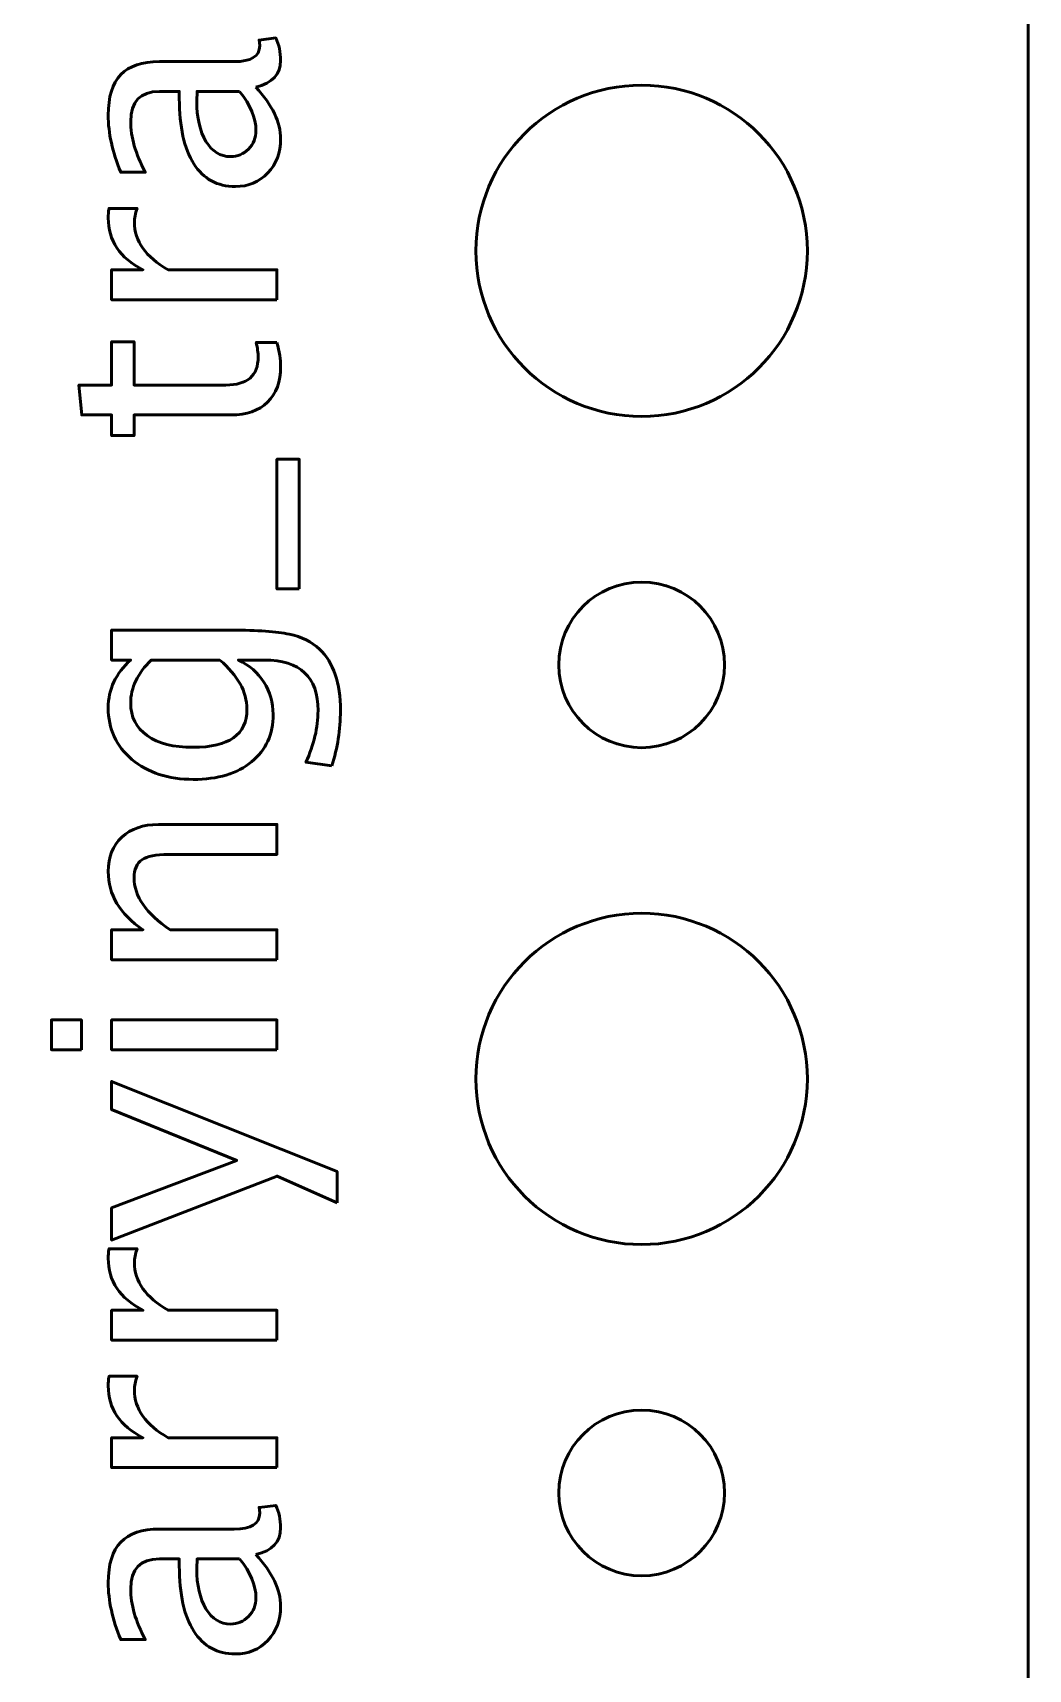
# Model space of a CAD drawing. Header units: centimetres. Extents: x -20.9 to 20.9, y -14.9 to 14.9.
# Drawn here: x -1.853 to -0.05, y -4.819 to -1.855 of the extents above; entities that cross this region are included whole.
import ezdxf

# ---------------------------------------------------------------- set-up
doc = ezdxf.new("R2010")
doc.units = ezdxf.units.CM
doc.header["$MEASUREMENT"] = 0
doc.layers.add('Layer 1', color=7, linetype='Continuous')

msp = doc.modelspace()

# ---------------------------------------------------------------- linework, layer by layer
at = {"layer": 'Layer 1', "lineweight": 53}
for points, knots in [([(-20.95, -14.45), (-20.95, -14.45), (-20.95, 14.45), (-20.95, 14.45), (-20.95, 14.45), (-20.95, 14.72614), (-20.72614, 14.95), (-20.45, 14.95), (-20.45, 14.95), (-20.45, 14.95), (-0.55, 14.95), (-0.55, 14.95), (-0.55, 14.95), (-0.27386, 14.95), (-0.05, 14.72614), (-0.05, 14.45), (-0.05, 14.45), (-0.05, 14.45), (-0.05, -14.45), (-0.05, -14.45), (-0.05, -14.45), (-0.05, -14.72614), (-0.27386, -14.95), (-0.55, -14.95), (-0.55, -14.95), (-0.55, -14.95), (-20.45, -14.95), (-20.45, -14.95), (-20.45, -14.95), (-20.72614, -14.95), (-20.95, -14.72614), (-20.95, -14.45)], [0, 0, 0, 0, 0.1111111, 0.1111111, 0.1111111, 0.1111111, 0.2222222, 0.2222222, 0.2222222, 0.2222222, 0.3333333, 0.3333333, 0.3333333, 0.3333333, 0.4444444, 0.4444444, 0.4444444, 0.4444444, 0.5555556, 0.5555556, 0.5555556, 0.5555556, 0.6666667, 0.6666667, 0.6666667, 0.6666667, 0.7777778, 0.7777778, 0.7777778, 0.7777778, 1, 1, 1, 1]), ([(-1.05, -2.25), (-1.05, -2.41569), (-0.91569, -2.55), (-0.75, -2.55), (-0.75, -2.55), (-0.58431, -2.55), (-0.45, -2.41569), (-0.45, -2.25), (-0.45, -2.25), (-0.45, -2.08431), (-0.58431, -1.95), (-0.75, -1.95), (-0.75, -1.95), (-0.91569, -1.95), (-1.05, -2.08431), (-1.05, -2.25)], [0, 0, 0, 0, 0.2, 0.2, 0.2, 0.2, 0.4, 0.4, 0.4, 0.4, 0.6, 0.6, 0.6, 0.6, 1, 1, 1, 1]), ([(-0.9, -3), (-0.9, -3.08284), (-0.83284, -3.15), (-0.75, -3.15), (-0.75, -3.15), (-0.66716, -3.15), (-0.6, -3.08284), (-0.6, -3), (-0.6, -3), (-0.6, -2.91716), (-0.66716, -2.85), (-0.75, -2.85), (-0.75, -2.85), (-0.83284, -2.85), (-0.9, -2.91716), (-0.9, -3)], [0, 0, 0, 0, 0.2, 0.2, 0.2, 0.2, 0.4, 0.4, 0.4, 0.4, 0.6, 0.6, 0.6, 0.6, 1, 1, 1, 1]), ([(-1.05, -3.75), (-1.05, -3.91569), (-0.91569, -4.05), (-0.75, -4.05), (-0.75, -4.05), (-0.58431, -4.05), (-0.45, -3.91569), (-0.45, -3.75), (-0.45, -3.75), (-0.45, -3.58431), (-0.58431, -3.45), (-0.75, -3.45), (-0.75, -3.45), (-0.91569, -3.45), (-1.05, -3.58431), (-1.05, -3.75)], [0, 0, 0, 0, 0.2, 0.2, 0.2, 0.2, 0.4, 0.4, 0.4, 0.4, 0.6, 0.6, 0.6, 0.6, 1, 1, 1, 1]), ([(-0.9, -4.5), (-0.9, -4.58284), (-0.83284, -4.65), (-0.75, -4.65), (-0.75, -4.65), (-0.66716, -4.65), (-0.6, -4.58284), (-0.6, -4.5), (-0.6, -4.5), (-0.6, -4.41716), (-0.66716, -4.35), (-0.75, -4.35), (-0.75, -4.35), (-0.83284, -4.35), (-0.9, -4.41716), (-0.9, -4.5)], [0, 0, 0, 0, 0.2, 0.2, 0.2, 0.2, 0.4, 0.4, 0.4, 0.4, 0.6, 0.6, 0.6, 0.6, 1, 1, 1, 1])]:
    msp.add_open_spline(points, degree=3, knots=knots, dxfattribs=at)
at = {"layer": 'Layer 1', "color": 5, "lineweight": 53}
for points, knots in [([(-1.44858, -1.95339), (-1.41866, -1.98594), (-1.40371, -2.01726), (-1.40371, -2.04737), (-1.40371, -2.04737), (-1.40371, -2.07211), (-1.41142, -2.09271), (-1.42694, -2.10898), (-1.42694, -2.10898), (-1.44246, -2.12535), (-1.46203, -2.13354), (-1.48564, -2.13354), (-1.48564, -2.13354), (-1.51829, -2.13354), (-1.54341, -2.1198), (-1.5609, -2.09233), (-1.5609, -2.09233), (-1.5784, -2.06486), (-1.58715, -2.02545), (-1.58715, -1.97408), (-1.58715, -1.97408), (-1.58715, -1.97408), (-1.58715, -1.96138), (-1.58715, -1.96138), (-1.58715, -1.96138), (-1.58715, -1.96138), (-1.62318, -1.96138), (-1.62318, -1.96138), (-1.62318, -1.96138), (-1.65789, -1.96138), (-1.6752, -1.97945), (-1.6752, -2.01566), (-1.6752, -2.01566), (-1.6752, -2.0437), (-1.66636, -2.07437), (-1.64867, -2.10757), (-1.64867, -2.10757), (-1.64867, -2.10757), (-1.69326, -2.10757), (-1.69326, -2.10757), (-1.69326, -2.10757), (-1.70832, -2.07107), (-1.71584, -2.03664), (-1.71584, -2.00438), (-1.71584, -2.00438), (-1.71584, -1.97117), (-1.70832, -1.94661), (-1.69317, -1.9309), (-1.69317, -1.9309), (-1.67802, -1.9151), (-1.65469, -1.9072), (-1.62318, -1.9072), (-1.62318, -1.9072), (-1.62318, -1.9072), (-1.488, -1.9072), (-1.488, -1.9072), (-1.488, -1.9072), (-1.45705, -1.9072), (-1.44152, -1.8977), (-1.44152, -1.8786), (-1.44152, -1.8786), (-1.44152, -1.87625), (-1.4419, -1.87277), (-1.44265, -1.86816), (-1.44265, -1.86816), (-1.44265, -1.86816), (-1.41255, -1.8643), (-1.41255, -1.8643), (-1.41255, -1.8643), (-1.40662, -1.87662), (-1.40371, -1.89017), (-1.40371, -1.90503), (-1.40371, -1.90503), (-1.40371, -1.93034), (-1.41866, -1.94643), (-1.44858, -1.95339)], [0, 0, 0, 0, 0.05, 0.05, 0.05, 0.05, 0.1, 0.1, 0.1, 0.1, 0.15, 0.15, 0.15, 0.15, 0.2, 0.2, 0.2, 0.2, 0.25, 0.25, 0.25, 0.25, 0.3, 0.3, 0.3, 0.3, 0.35, 0.35, 0.35, 0.35, 0.4, 0.4, 0.4, 0.4, 0.45, 0.45, 0.45, 0.45, 0.5, 0.5, 0.5, 0.5, 0.55, 0.55, 0.55, 0.55, 0.6, 0.6, 0.6, 0.6, 0.65, 0.65, 0.65, 0.65, 0.7, 0.7, 0.7, 0.7, 0.75, 0.75, 0.75, 0.75, 0.8, 0.8, 0.8, 0.8, 0.85, 0.85, 0.85, 0.85, 0.9, 0.9, 0.9, 0.9, 1, 1, 1, 1]), ([(-1.47812, -1.96138), (-1.47812, -1.96138), (-1.55498, -1.96138), (-1.55498, -1.96138), (-1.55498, -1.96138), (-1.55498, -1.96138), (-1.55554, -1.97879), (-1.55554, -1.97879), (-1.55554, -1.97879), (-1.55554, -2.00889), (-1.54999, -2.03316), (-1.53889, -2.05169), (-1.53889, -2.05169), (-1.5277, -2.07013), (-1.51293, -2.07935), (-1.49449, -2.07935), (-1.49449, -2.07935), (-1.4816, -2.07935), (-1.47069, -2.07474), (-1.46175, -2.06562), (-1.46175, -2.06562), (-1.45281, -2.0564), (-1.4483, -2.0452), (-1.4483, -2.03194), (-1.4483, -2.03194), (-1.4483, -2.00936), (-1.45827, -1.98584), (-1.47812, -1.96138)], [0, 0, 0, 0, 0.125, 0.125, 0.125, 0.125, 0.25, 0.25, 0.25, 0.25, 0.375, 0.375, 0.375, 0.375, 0.5, 0.5, 0.5, 0.5, 0.625, 0.625, 0.625, 0.625, 0.75, 0.75, 0.75, 0.75, 1, 1, 1, 1]), ([(-1.41048, -2.33852), (-1.41048, -2.33852), (-1.70963, -2.33852), (-1.70963, -2.33852), (-1.70963, -2.33852), (-1.70963, -2.33852), (-1.70963, -2.28434), (-1.70963, -2.28434), (-1.70963, -2.28434), (-1.70963, -2.28434), (-1.6531, -2.28434), (-1.6531, -2.28434), (-1.6531, -2.28434), (-1.69496, -2.26279), (-1.71584, -2.23156), (-1.71584, -2.19055), (-1.71584, -2.19055), (-1.71584, -2.185), (-1.71537, -2.17916), (-1.71443, -2.17314), (-1.71443, -2.17314), (-1.71443, -2.17314), (-1.66373, -2.17314), (-1.66373, -2.17314), (-1.66373, -2.17314), (-1.66683, -2.18255), (-1.66843, -2.19083), (-1.66843, -2.19798), (-1.66843, -2.19798), (-1.66843, -2.23241), (-1.64811, -2.2612), (-1.60738, -2.28434), (-1.60738, -2.28434), (-1.60738, -2.28434), (-1.41048, -2.28434), (-1.41048, -2.28434), (-1.41048, -2.28434), (-1.41048, -2.28434), (-1.41048, -2.33852), (-1.41048, -2.33852)], [0, 0, 0, 0, 0.0909091, 0.0909091, 0.0909091, 0.0909091, 0.1818182, 0.1818182, 0.1818182, 0.1818182, 0.2727273, 0.2727273, 0.2727273, 0.2727273, 0.3636364, 0.3636364, 0.3636364, 0.3636364, 0.4545455, 0.4545455, 0.4545455, 0.4545455, 0.5454545, 0.5454545, 0.5454545, 0.5454545, 0.6363636, 0.6363636, 0.6363636, 0.6363636, 0.7272727, 0.7272727, 0.7272727, 0.7272727, 0.8181818, 0.8181818, 0.8181818, 0.8181818, 1, 1, 1, 1]), ([(-1.41057, -2.41585), (-1.40596, -2.4326), (-1.40371, -2.44718), (-1.40371, -2.4595), (-1.40371, -2.4595), (-1.40371, -2.48716), (-1.41161, -2.5087), (-1.42741, -2.52413), (-1.42741, -2.52413), (-1.44322, -2.53965), (-1.46514, -2.54737), (-1.49326, -2.54737), (-1.49326, -2.54737), (-1.49326, -2.54737), (-1.66899, -2.54737), (-1.66899, -2.54737), (-1.66899, -2.54737), (-1.66899, -2.54737), (-1.66899, -2.58481), (-1.66899, -2.58481), (-1.66899, -2.58481), (-1.66899, -2.58481), (-1.70963, -2.58481), (-1.70963, -2.58481), (-1.70963, -2.58481), (-1.70963, -2.58481), (-1.70963, -2.54737), (-1.70963, -2.54737), (-1.70963, -2.54737), (-1.70963, -2.54737), (-1.76373, -2.54737), (-1.76373, -2.54737), (-1.76373, -2.54737), (-1.76373, -2.54737), (-1.7689, -2.49318), (-1.7689, -2.49318), (-1.7689, -2.49318), (-1.7689, -2.49318), (-1.70963, -2.49318), (-1.70963, -2.49318), (-1.70963, -2.49318), (-1.70963, -2.49318), (-1.70963, -2.41472), (-1.70963, -2.41472), (-1.70963, -2.41472), (-1.70963, -2.41472), (-1.66899, -2.41472), (-1.66899, -2.41472), (-1.66899, -2.41472), (-1.66899, -2.41472), (-1.66899, -2.49318), (-1.66899, -2.49318), (-1.66899, -2.49318), (-1.66899, -2.49318), (-1.50305, -2.49318), (-1.50305, -2.49318), (-1.50305, -2.49318), (-1.46391, -2.49318), (-1.44435, -2.47615), (-1.44435, -2.44219), (-1.44435, -2.44219), (-1.44435, -2.43495), (-1.44557, -2.4262), (-1.44792, -2.41585), (-1.44792, -2.41585), (-1.44792, -2.41585), (-1.41057, -2.41585), (-1.41057, -2.41585)], [0, 0, 0, 0, 0.0555556, 0.0555556, 0.0555556, 0.0555556, 0.1111111, 0.1111111, 0.1111111, 0.1111111, 0.1666667, 0.1666667, 0.1666667, 0.1666667, 0.2222222, 0.2222222, 0.2222222, 0.2222222, 0.2777778, 0.2777778, 0.2777778, 0.2777778, 0.3333333, 0.3333333, 0.3333333, 0.3333333, 0.3888889, 0.3888889, 0.3888889, 0.3888889, 0.4444444, 0.4444444, 0.4444444, 0.4444444, 0.5, 0.5, 0.5, 0.5, 0.5555556, 0.5555556, 0.5555556, 0.5555556, 0.6111111, 0.6111111, 0.6111111, 0.6111111, 0.6666667, 0.6666667, 0.6666667, 0.6666667, 0.7222222, 0.7222222, 0.7222222, 0.7222222, 0.7777778, 0.7777778, 0.7777778, 0.7777778, 0.8333333, 0.8333333, 0.8333333, 0.8333333, 0.8888889, 0.8888889, 0.8888889, 0.8888889, 1, 1, 1, 1]), ([(-1.36984, -2.86232), (-1.36984, -2.86232), (-1.41048, -2.86232), (-1.41048, -2.86232), (-1.41048, -2.86232), (-1.41048, -2.86232), (-1.41048, -2.62752), (-1.41048, -2.62752), (-1.41048, -2.62752), (-1.41048, -2.62752), (-1.36984, -2.62752), (-1.36984, -2.62752), (-1.36984, -2.62752), (-1.36984, -2.62752), (-1.36984, -2.86232), (-1.36984, -2.86232)], [0, 0, 0, 0, 0.2, 0.2, 0.2, 0.2, 0.4, 0.4, 0.4, 0.4, 0.6, 0.6, 0.6, 0.6, 1, 1, 1, 1]), ([(-1.31114, -3.18264), (-1.31114, -3.18264), (-1.35799, -3.17625), (-1.35799, -3.17625), (-1.35799, -3.17625), (-1.34331, -3.14483), (-1.33597, -3.11369), (-1.33597, -3.08293), (-1.33597, -3.08293), (-1.33597, -3.02187), (-1.36834, -2.9913), (-1.43296, -2.9913), (-1.43296, -2.9913), (-1.43296, -2.9913), (-1.48, -2.9913), (-1.48, -2.9913), (-1.48, -2.9913), (-1.46015, -3.00071), (-1.44482, -3.01407), (-1.43381, -3.03147), (-1.43381, -3.03147), (-1.4228, -3.04887), (-1.41725, -3.06825), (-1.41725, -3.08961), (-1.41725, -3.08961), (-1.41725, -3.12582), (-1.43024, -3.15452), (-1.4562, -3.17568), (-1.4562, -3.17568), (-1.48216, -3.19685), (-1.51735, -3.20748), (-1.56175, -3.20748), (-1.56175, -3.20748), (-1.60719, -3.20748), (-1.64425, -3.19544), (-1.67294, -3.17136), (-1.67294, -3.17136), (-1.70154, -3.14718), (-1.71584, -3.11604), (-1.71584, -3.07775), (-1.71584, -3.07775), (-1.71584, -3.04426), (-1.7023, -3.01538), (-1.67511, -2.9913), (-1.67511, -2.9913), (-1.67511, -2.9913), (-1.70963, -2.9913), (-1.70963, -2.9913), (-1.70963, -2.9913), (-1.70963, -2.9913), (-1.70963, -2.93711), (-1.70963, -2.93711), (-1.70963, -2.93711), (-1.70963, -2.93711), (-1.49214, -2.93711), (-1.49214, -2.93711), (-1.49214, -2.93711), (-1.44538, -2.93711), (-1.41076, -2.93956), (-1.38828, -2.94445), (-1.38828, -2.94445), (-1.3658, -2.94925), (-1.34736, -2.95847), (-1.33306, -2.97183), (-1.33306, -2.97183), (-1.30794, -2.99553), (-1.29533, -3.0326), (-1.29533, -3.08293), (-1.29533, -3.08293), (-1.29533, -3.11745), (-1.3006, -3.15066), (-1.31114, -3.18264)], [0, 0, 0, 0, 0.0526316, 0.0526316, 0.0526316, 0.0526316, 0.1052632, 0.1052632, 0.1052632, 0.1052632, 0.1578947, 0.1578947, 0.1578947, 0.1578947, 0.2105263, 0.2105263, 0.2105263, 0.2105263, 0.2631579, 0.2631579, 0.2631579, 0.2631579, 0.3157895, 0.3157895, 0.3157895, 0.3157895, 0.3684211, 0.3684211, 0.3684211, 0.3684211, 0.4210526, 0.4210526, 0.4210526, 0.4210526, 0.4736842, 0.4736842, 0.4736842, 0.4736842, 0.5263158, 0.5263158, 0.5263158, 0.5263158, 0.5789474, 0.5789474, 0.5789474, 0.5789474, 0.6315789, 0.6315789, 0.6315789, 0.6315789, 0.6842105, 0.6842105, 0.6842105, 0.6842105, 0.7368421, 0.7368421, 0.7368421, 0.7368421, 0.7894737, 0.7894737, 0.7894737, 0.7894737, 0.8421053, 0.8421053, 0.8421053, 0.8421053, 0.8947368, 0.8947368, 0.8947368, 0.8947368, 1, 1, 1, 1]), ([(-1.51396, -2.9913), (-1.51396, -2.9913), (-1.63804, -2.9913), (-1.63804, -2.9913), (-1.63804, -2.9913), (-1.66278, -3.01519), (-1.6752, -3.04125), (-1.6752, -3.06938), (-1.6752, -3.06938), (-1.6752, -3.0944), (-1.66523, -3.11397), (-1.64519, -3.12808), (-1.64519, -3.12808), (-1.62525, -3.14229), (-1.5975, -3.14934), (-1.56213, -3.14934), (-1.56213, -3.14934), (-1.49712, -3.14934), (-1.46467, -3.12629), (-1.46467, -3.0801), (-1.46467, -3.0801), (-1.46467, -3.04868), (-1.48113, -3.01905), (-1.51396, -2.9913)], [0, 0, 0, 0, 0.1428571, 0.1428571, 0.1428571, 0.1428571, 0.2857143, 0.2857143, 0.2857143, 0.2857143, 0.4285714, 0.4285714, 0.4285714, 0.4285714, 0.5714286, 0.5714286, 0.5714286, 0.5714286, 0.7142857, 0.7142857, 0.7142857, 0.7142857, 1, 1, 1, 1]), ([(-1.41048, -3.5341), (-1.41048, -3.5341), (-1.70963, -3.5341), (-1.70963, -3.5341), (-1.70963, -3.5341), (-1.70963, -3.5341), (-1.70963, -3.47992), (-1.70963, -3.47992), (-1.70963, -3.47992), (-1.70963, -3.47992), (-1.6531, -3.47992), (-1.6531, -3.47992), (-1.6531, -3.47992), (-1.69496, -3.45123), (-1.71584, -3.41604), (-1.71584, -3.37446), (-1.71584, -3.37446), (-1.71584, -3.34831), (-1.70766, -3.32752), (-1.69119, -3.31218), (-1.69119, -3.31218), (-1.67483, -3.29685), (-1.65272, -3.28914), (-1.62506, -3.28914), (-1.62506, -3.28914), (-1.62506, -3.28914), (-1.41048, -3.28914), (-1.41048, -3.28914), (-1.41048, -3.28914), (-1.41048, -3.28914), (-1.41048, -3.34332), (-1.41048, -3.34332), (-1.41048, -3.34332), (-1.41048, -3.34332), (-1.60738, -3.34332), (-1.60738, -3.34332), (-1.60738, -3.34332), (-1.62958, -3.34332), (-1.64538, -3.34662), (-1.65479, -3.35311), (-1.65479, -3.35311), (-1.66429, -3.35969), (-1.66899, -3.37051), (-1.66899, -3.38566), (-1.66899, -3.38566), (-1.66899, -3.41896), (-1.64726, -3.45038), (-1.6038, -3.47992), (-1.6038, -3.47992), (-1.6038, -3.47992), (-1.41048, -3.47992), (-1.41048, -3.47992), (-1.41048, -3.47992), (-1.41048, -3.47992), (-1.41048, -3.5341), (-1.41048, -3.5341)], [0, 0, 0, 0, 0.0666667, 0.0666667, 0.0666667, 0.0666667, 0.1333333, 0.1333333, 0.1333333, 0.1333333, 0.2, 0.2, 0.2, 0.2, 0.2666667, 0.2666667, 0.2666667, 0.2666667, 0.3333333, 0.3333333, 0.3333333, 0.3333333, 0.4, 0.4, 0.4, 0.4, 0.4666667, 0.4666667, 0.4666667, 0.4666667, 0.5333333, 0.5333333, 0.5333333, 0.5333333, 0.6, 0.6, 0.6, 0.6, 0.6666667, 0.6666667, 0.6666667, 0.6666667, 0.7333333, 0.7333333, 0.7333333, 0.7333333, 0.8, 0.8, 0.8, 0.8, 0.8666667, 0.8666667, 0.8666667, 0.8666667, 1, 1, 1, 1]), ([(-1.76438, -3.69722), (-1.76438, -3.69722), (-1.81857, -3.69722), (-1.81857, -3.69722), (-1.81857, -3.69722), (-1.81857, -3.69722), (-1.81857, -3.64304), (-1.81857, -3.64304), (-1.81857, -3.64304), (-1.81857, -3.64304), (-1.76438, -3.64304), (-1.76438, -3.64304), (-1.76438, -3.64304), (-1.76438, -3.64304), (-1.76438, -3.69722), (-1.76438, -3.69722)], [0, 0, 0, 0, 0.2, 0.2, 0.2, 0.2, 0.4, 0.4, 0.4, 0.4, 0.6, 0.6, 0.6, 0.6, 1, 1, 1, 1]), ([(-1.41048, -3.69722), (-1.41048, -3.69722), (-1.70963, -3.69722), (-1.70963, -3.69722), (-1.70963, -3.69722), (-1.70963, -3.69722), (-1.70963, -3.64304), (-1.70963, -3.64304), (-1.70963, -3.64304), (-1.70963, -3.64304), (-1.41048, -3.64304), (-1.41048, -3.64304), (-1.41048, -3.64304), (-1.41048, -3.64304), (-1.41048, -3.69722), (-1.41048, -3.69722)], [0, 0, 0, 0, 0.2, 0.2, 0.2, 0.2, 0.4, 0.4, 0.4, 0.4, 0.6, 0.6, 0.6, 0.6, 1, 1, 1, 1]), ([(-1.30154, -3.97446), (-1.30154, -3.97446), (-1.4101, -3.92592), (-1.4101, -3.92592), (-1.4101, -3.92592), (-1.4101, -3.92592), (-1.70963, -4.04181), (-1.70963, -4.04181), (-1.70963, -4.04181), (-1.70963, -4.04181), (-1.70963, -3.98368), (-1.70963, -3.98368), (-1.70963, -3.98368), (-1.70963, -3.98368), (-1.4831, -3.89751), (-1.4831, -3.89751), (-1.4831, -3.89751), (-1.4831, -3.89751), (-1.70963, -3.8056), (-1.70963, -3.8056), (-1.70963, -3.8056), (-1.70963, -3.8056), (-1.70963, -3.75451), (-1.70963, -3.75451), (-1.70963, -3.75451), (-1.70963, -3.75451), (-1.30154, -3.91801), (-1.30154, -3.91801), (-1.30154, -3.91801), (-1.30154, -3.91801), (-1.30154, -3.97446), (-1.30154, -3.97446)], [0, 0, 0, 0, 0.1111111, 0.1111111, 0.1111111, 0.1111111, 0.2222222, 0.2222222, 0.2222222, 0.2222222, 0.3333333, 0.3333333, 0.3333333, 0.3333333, 0.4444444, 0.4444444, 0.4444444, 0.4444444, 0.5555556, 0.5555556, 0.5555556, 0.5555556, 0.6666667, 0.6666667, 0.6666667, 0.6666667, 0.7777778, 0.7777778, 0.7777778, 0.7777778, 1, 1, 1, 1]), ([(-1.41048, -4.22309), (-1.41048, -4.22309), (-1.70963, -4.22309), (-1.70963, -4.22309), (-1.70963, -4.22309), (-1.70963, -4.22309), (-1.70963, -4.16891), (-1.70963, -4.16891), (-1.70963, -4.16891), (-1.70963, -4.16891), (-1.6531, -4.16891), (-1.6531, -4.16891), (-1.6531, -4.16891), (-1.69496, -4.14736), (-1.71584, -4.11613), (-1.71584, -4.07512), (-1.71584, -4.07512), (-1.71584, -4.06957), (-1.71537, -4.06373), (-1.71443, -4.05771), (-1.71443, -4.05771), (-1.71443, -4.05771), (-1.66373, -4.05771), (-1.66373, -4.05771), (-1.66373, -4.05771), (-1.66683, -4.06712), (-1.66843, -4.0754), (-1.66843, -4.08255), (-1.66843, -4.08255), (-1.66843, -4.11698), (-1.64811, -4.14577), (-1.60738, -4.16891), (-1.60738, -4.16891), (-1.60738, -4.16891), (-1.41048, -4.16891), (-1.41048, -4.16891), (-1.41048, -4.16891), (-1.41048, -4.16891), (-1.41048, -4.22309), (-1.41048, -4.22309)], [0, 0, 0, 0, 0.0909091, 0.0909091, 0.0909091, 0.0909091, 0.1818182, 0.1818182, 0.1818182, 0.1818182, 0.2727273, 0.2727273, 0.2727273, 0.2727273, 0.3636364, 0.3636364, 0.3636364, 0.3636364, 0.4545455, 0.4545455, 0.4545455, 0.4545455, 0.5454545, 0.5454545, 0.5454545, 0.5454545, 0.6363636, 0.6363636, 0.6363636, 0.6363636, 0.7272727, 0.7272727, 0.7272727, 0.7272727, 0.8181818, 0.8181818, 0.8181818, 0.8181818, 1, 1, 1, 1]), ([(-1.41048, -4.45404), (-1.41048, -4.45404), (-1.70963, -4.45404), (-1.70963, -4.45404), (-1.70963, -4.45404), (-1.70963, -4.45404), (-1.70963, -4.39986), (-1.70963, -4.39986), (-1.70963, -4.39986), (-1.70963, -4.39986), (-1.6531, -4.39986), (-1.6531, -4.39986), (-1.6531, -4.39986), (-1.69496, -4.37831), (-1.71584, -4.34708), (-1.71584, -4.30607), (-1.71584, -4.30607), (-1.71584, -4.30052), (-1.71537, -4.29468), (-1.71443, -4.28866), (-1.71443, -4.28866), (-1.71443, -4.28866), (-1.66373, -4.28866), (-1.66373, -4.28866), (-1.66373, -4.28866), (-1.66683, -4.29807), (-1.66843, -4.30635), (-1.66843, -4.3135), (-1.66843, -4.3135), (-1.66843, -4.34793), (-1.64811, -4.37672), (-1.60738, -4.39986), (-1.60738, -4.39986), (-1.60738, -4.39986), (-1.41048, -4.39986), (-1.41048, -4.39986), (-1.41048, -4.39986), (-1.41048, -4.39986), (-1.41048, -4.45404), (-1.41048, -4.45404)], [0, 0, 0, 0, 0.0909091, 0.0909091, 0.0909091, 0.0909091, 0.1818182, 0.1818182, 0.1818182, 0.1818182, 0.2727273, 0.2727273, 0.2727273, 0.2727273, 0.3636364, 0.3636364, 0.3636364, 0.3636364, 0.4545455, 0.4545455, 0.4545455, 0.4545455, 0.5454545, 0.5454545, 0.5454545, 0.5454545, 0.6363636, 0.6363636, 0.6363636, 0.6363636, 0.7272727, 0.7272727, 0.7272727, 0.7272727, 0.8181818, 0.8181818, 0.8181818, 0.8181818, 1, 1, 1, 1]), ([(-1.44858, -4.61152), (-1.41866, -4.64407), (-1.40371, -4.67539), (-1.40371, -4.7055), (-1.40371, -4.7055), (-1.40371, -4.73024), (-1.41142, -4.75084), (-1.42694, -4.76711), (-1.42694, -4.76711), (-1.44246, -4.78348), (-1.46203, -4.79167), (-1.48564, -4.79167), (-1.48564, -4.79167), (-1.51829, -4.79167), (-1.54341, -4.77793), (-1.5609, -4.75046), (-1.5609, -4.75046), (-1.5784, -4.72299), (-1.58715, -4.68358), (-1.58715, -4.63221), (-1.58715, -4.63221), (-1.58715, -4.63221), (-1.58715, -4.61951), (-1.58715, -4.61951), (-1.58715, -4.61951), (-1.58715, -4.61951), (-1.62318, -4.61951), (-1.62318, -4.61951), (-1.62318, -4.61951), (-1.65789, -4.61951), (-1.6752, -4.63758), (-1.6752, -4.67379), (-1.6752, -4.67379), (-1.6752, -4.70183), (-1.66636, -4.7325), (-1.64867, -4.7657), (-1.64867, -4.7657), (-1.64867, -4.7657), (-1.69326, -4.7657), (-1.69326, -4.7657), (-1.69326, -4.7657), (-1.70832, -4.7292), (-1.71584, -4.69477), (-1.71584, -4.66251), (-1.71584, -4.66251), (-1.71584, -4.6293), (-1.70832, -4.60474), (-1.69317, -4.58903), (-1.69317, -4.58903), (-1.67802, -4.57323), (-1.65469, -4.56533), (-1.62318, -4.56533), (-1.62318, -4.56533), (-1.62318, -4.56533), (-1.488, -4.56533), (-1.488, -4.56533), (-1.488, -4.56533), (-1.45705, -4.56533), (-1.44152, -4.55583), (-1.44152, -4.53673), (-1.44152, -4.53673), (-1.44152, -4.53438), (-1.4419, -4.5309), (-1.44265, -4.52629), (-1.44265, -4.52629), (-1.44265, -4.52629), (-1.41255, -4.52243), (-1.41255, -4.52243), (-1.41255, -4.52243), (-1.40662, -4.53475), (-1.40371, -4.5483), (-1.40371, -4.56316), (-1.40371, -4.56316), (-1.40371, -4.58847), (-1.41866, -4.60456), (-1.44858, -4.61152)], [0, 0, 0, 0, 0.05, 0.05, 0.05, 0.05, 0.1, 0.1, 0.1, 0.1, 0.15, 0.15, 0.15, 0.15, 0.2, 0.2, 0.2, 0.2, 0.25, 0.25, 0.25, 0.25, 0.3, 0.3, 0.3, 0.3, 0.35, 0.35, 0.35, 0.35, 0.4, 0.4, 0.4, 0.4, 0.45, 0.45, 0.45, 0.45, 0.5, 0.5, 0.5, 0.5, 0.55, 0.55, 0.55, 0.55, 0.6, 0.6, 0.6, 0.6, 0.65, 0.65, 0.65, 0.65, 0.7, 0.7, 0.7, 0.7, 0.75, 0.75, 0.75, 0.75, 0.8, 0.8, 0.8, 0.8, 0.85, 0.85, 0.85, 0.85, 0.9, 0.9, 0.9, 0.9, 1, 1, 1, 1]), ([(-1.47812, -4.61951), (-1.47812, -4.61951), (-1.55498, -4.61951), (-1.55498, -4.61951), (-1.55498, -4.61951), (-1.55498, -4.61951), (-1.55554, -4.63692), (-1.55554, -4.63692), (-1.55554, -4.63692), (-1.55554, -4.66702), (-1.54999, -4.69129), (-1.53889, -4.70982), (-1.53889, -4.70982), (-1.5277, -4.72826), (-1.51293, -4.73748), (-1.49449, -4.73748), (-1.49449, -4.73748), (-1.4816, -4.73748), (-1.47069, -4.73287), (-1.46175, -4.72375), (-1.46175, -4.72375), (-1.45281, -4.71453), (-1.4483, -4.70333), (-1.4483, -4.69007), (-1.4483, -4.69007), (-1.4483, -4.66749), (-1.45827, -4.64397), (-1.47812, -4.61951)], [0, 0, 0, 0, 0.125, 0.125, 0.125, 0.125, 0.25, 0.25, 0.25, 0.25, 0.375, 0.375, 0.375, 0.375, 0.5, 0.5, 0.5, 0.5, 0.625, 0.625, 0.625, 0.625, 0.75, 0.75, 0.75, 0.75, 1, 1, 1, 1])]:
    msp.add_open_spline(points, degree=3, knots=knots, dxfattribs=at)

doc.saveas('drawing.dxf')
